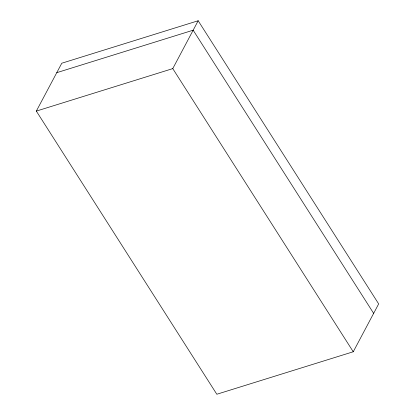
<?xml version="1.0" encoding="UTF-8"?>
<svg xmlns="http://www.w3.org/2000/svg" width="415" height="415" viewBox="0 0 415 415"><rect width="100%" height="100%" fill="white"/><g stroke="black" fill="none" stroke-linecap="round" stroke-linejoin="round"><path stroke-width="0.62" d="M36.333 111.096L172.77 68.61L198.178 20.75L378.667 303.905L353.253 351.764L216.822 394.25L36.333 111.096L61.788 63.22L198.178 20.75M56.767 72.667L193.157 30.196L373.645 313.356M172.77 68.61L353.253 351.764"/></g></svg>
